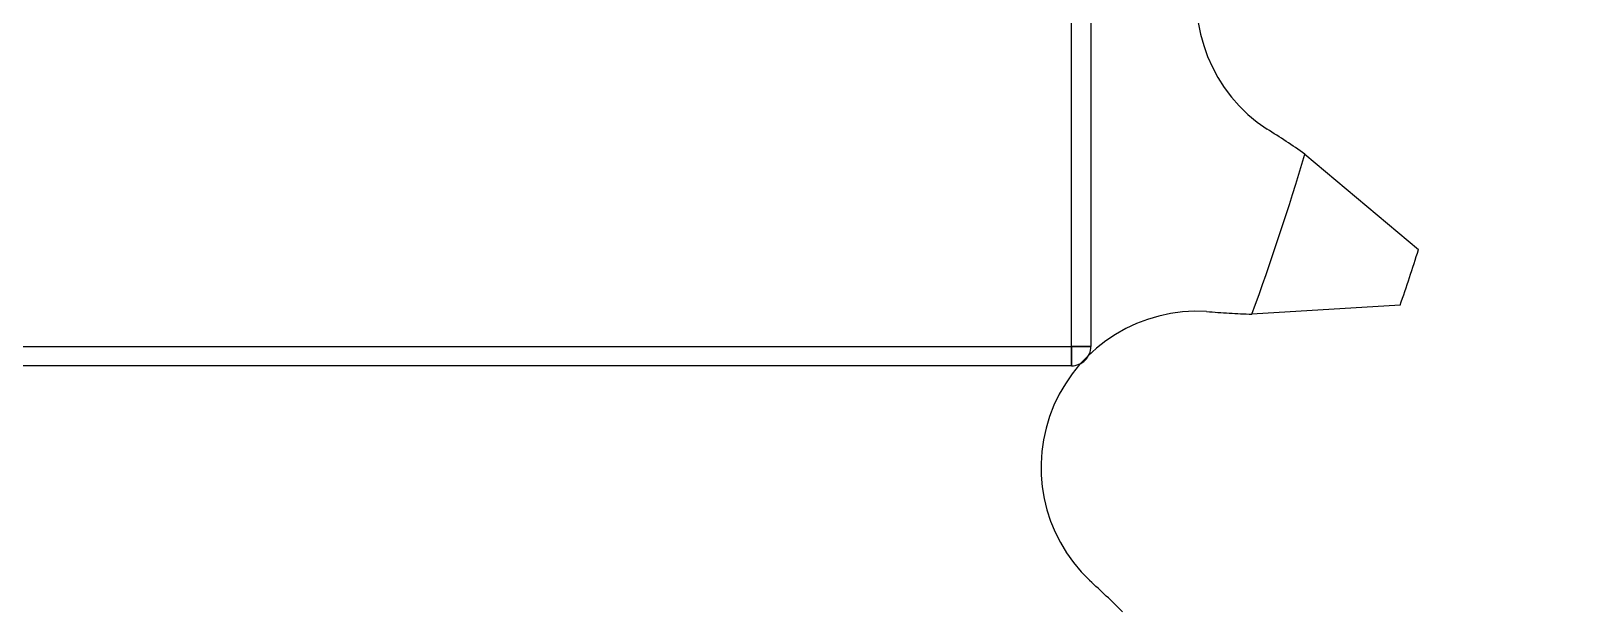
# Model space of a CAD drawing. Header units: metres. Extents: x 0 to 21025, y 0 to 14850.
# Drawn here: x 2118.45 to 2158.36, y 13152.88 to 13167.75 of the extents above; entities that cross this region are included whole.
import ezdxf

# ---------------------------------------------------------------- set-up
doc = ezdxf.new("R2010")
doc.units = ezdxf.units.M
doc.header["$LTSCALE"] = 25
doc.linetypes.add('HIDDEN2', pattern=[4.7625, 3.175, -1.5875])
doc.layers.add('SL4', color=4, linetype='Continuous')
doc.layers.add('ST1', color=7, linetype='HIDDEN2')

msp = doc.modelspace()

# ---------------------------------------------------------------- linework, layer by layer
at = {"layer": 'SL4'}
for radius in [125, 123.91, 122.777, 119.686, 89.286]:
    msp.add_circle((2083.564, 13184.681), radius, dxfattribs=at)
for radius, start, end in [(104.464, 171.10617, 157.38407), (98.5, 170.88256, 157.60769), (93.236, 168.80946, 159.68078), (92.147, 167.89305, 74.24512), (86.207, 191.91738, 316.57286)]:
    msp.add_arc((2083.564, 13184.681), radius, start, end, dxfattribs=at)
msp.add_open_spline([(2143.646, 13134.586), (2137.933, 13136.198), (2126.507, 13139.421), (2109.351, 13144.261), (2092.158, 13149.111), (2074.908, 13153.978), (2057.656, 13158.845), (2040.46, 13163.696), (2023.302, 13168.537), (2011.874, 13171.761), (2006.16, 13173.373)], degree=3, knots=[0, 0, 0, 0, 0.1248794, 0.2497552, 0.3747174, 0.4999557, 0.6252115, 0.7501984, 0.8750981, 1, 1, 1, 1], dxfattribs=at)
at = {"layer": 'ST1'}
for p, q in [((2145.064, 13159.681), (2145.064, 13173.911)), ((2145.564, 13173.911), (2145.564, 13159.681)), ((2151.041, 13164.606), (2153.948, 13162.158)), ((2153.477, 13160.734), (2149.683, 13160.505)), ((2112.714, 13159.681), (2145.064, 13159.681)), ((2145.064, 13159.681), (2145.564, 13159.681)), ((2145.064, 13159.681), (2145.064, 13159.181)), ((2145.064, 13159.681), (2145.564, 13159.681)), ((2145.064, 13159.181), (2145.064, 13159.681)), ((2145.564, 13159.681), (2145.064, 13159.681)), ((2145.064, 13159.681), (2145.064, 13159.181)), ((2145.064, 13159.181), (2145.064, 13159.681)), ((2145.564, 13159.681), (2145.064, 13159.681)), ((2145.064, 13159.181), (2112.714, 13159.181))]:
    msp.add_line(p, q, dxfattribs=at)
for radius in [114.333, 92.131, 89.448]:
    msp.add_circle((2083.564, 13184.681), radius, dxfattribs=at)
for centre, radius, start, end in [((2152.265, 13168.588), 4, 96.8866, 236.7465), ((2139.074, 13147.448), 20.92, 55.1058, 58.283), ((2083.564, 13184.681), 70.4, 339.91533, 343.43206), ((2083.564, 13184.681), 73.9, 341.0922, 342.25519), ((2148.288, 13156.58), 4, 86.6009, 226.4608), ((2150.325, 13181.415), 20.92, 265.0643, 268.2416), ((2145.064, 13159.681), 0.5, 270, 0), ((2131.533, 13138.134), 20.92, 44.8201, 47.9973)]:
    msp.add_arc(centre, radius, start, end, dxfattribs=at)

doc.saveas('drawing.dxf')
